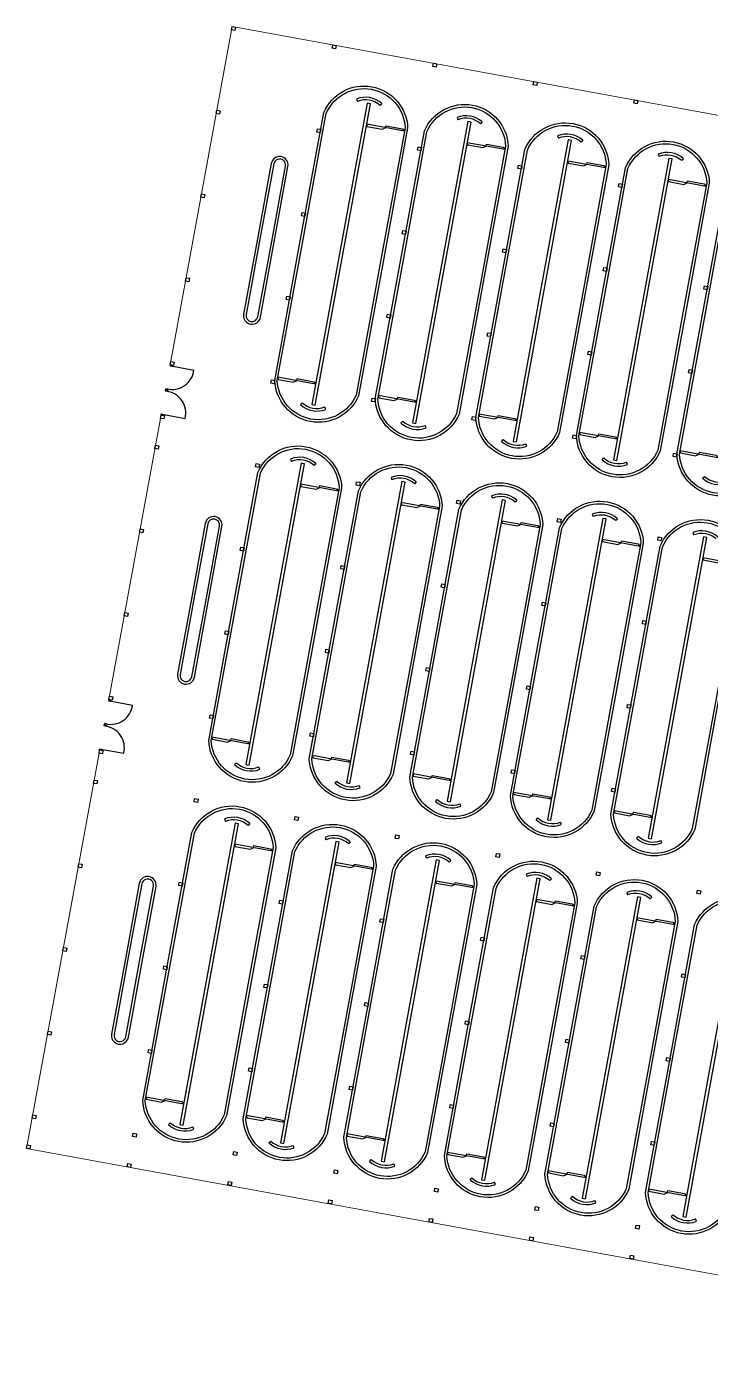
# Model space of a CAD drawing. Header units: metres. Extents: x 2572 to 5235, y 1556 to 2684.
# Drawn here: x 3386.3 to 3426.4, y 2409.4 to 2487.4 of the extents above; entities that cross this region are included whole.
import ezdxf

# ---------------------------------------------------------------- set-up
doc = ezdxf.new("R2010")
doc.units = ezdxf.units.M
doc.layers.add('VIGAS DE LOSA1', color=190, linetype='Continuous', lineweight=9)

msp = doc.modelspace()

# ---------------------------------------------------------------- linework, layer by layer
for points in [[(3398.552, 2487.349), (3398.516, 2487.152), (3398.319, 2487.188), (3398.355, 2487.385), (3398.552, 2487.349)], [(3404.454, 2486.268), (3404.418, 2486.071), (3404.221, 2486.107), (3404.257, 2486.304), (3404.454, 2486.268)], [(3410.358, 2485.2), (3410.322, 2485.003), (3410.125, 2485.039), (3410.161, 2485.236), (3410.358, 2485.2)], [(3416.26, 2484.119), (3416.224, 2483.922), (3416.027, 2483.958), (3416.063, 2484.155), (3416.26, 2484.119)], [(3405.646, 2483.127), (3405.702, 2482.988)], [(3397.651, 2482.43), (3397.615, 2482.234), (3397.418, 2482.27), (3397.454, 2482.466), (3397.651, 2482.43)], [(3404.652, 2474.032), (3403.031, 2465.179), (3403.228, 2465.143), (3406.471, 2482.848), (3406.274, 2482.884), (3404.652, 2474.032)], [(3407.13, 2482.863), (3407.029, 2482.752)], [(3422.161, 2483.037), (3422.125, 2482.841), (3421.929, 2482.877), (3421.965, 2483.074), (3422.161, 2483.037)], [(3408.463, 2481.239), (3406.25, 2481.644), (3406.263, 2481.519), (3407.16, 2481.355), (3407.357, 2481.442), (3407.378, 2481.561), (3408.356, 2481.382), (3408.463, 2481.239)], [(3410.554, 2472.951), (3408.933, 2464.098), (3409.129, 2464.062), (3412.372, 2481.767), (3412.176, 2481.803), (3410.554, 2472.951)], [(3411.548, 2482.046), (3411.604, 2481.907)], [(3413.032, 2481.782), (3412.931, 2481.671)], [(3403.553, 2481.349), (3403.517, 2481.153), (3403.32, 2481.189), (3403.356, 2481.385), (3403.553, 2481.349)], [(3417.45, 2480.965), (3417.506, 2480.826)], [(3409.457, 2480.281), (3409.421, 2480.085), (3409.224, 2480.121), (3409.26, 2480.317), (3409.457, 2480.281)], [(3414.365, 2480.158), (3412.152, 2480.563), (3412.164, 2480.438), (3413.062, 2480.274), (3413.258, 2480.361), (3413.28, 2480.48), (3414.258, 2480.301), (3414.365, 2480.158)], [(3416.456, 2471.87), (3414.834, 2463.017), (3415.031, 2462.981), (3418.274, 2480.686), (3418.077, 2480.722), (3416.456, 2471.87)], [(3418.934, 2480.701), (3418.833, 2480.59)], [(3415.359, 2479.2), (3415.323, 2479.004), (3415.126, 2479.04), (3415.162, 2479.236), (3415.359, 2479.2)], [(3420.267, 2479.077), (3418.054, 2479.482), (3418.066, 2479.357), (3418.964, 2479.193), (3419.16, 2479.28), (3419.182, 2479.399), (3420.16, 2479.22), (3420.267, 2479.077)], [(3422.358, 2470.788), (3420.736, 2461.936), (3420.933, 2461.9), (3424.176, 2479.605), (3423.979, 2479.641), (3422.358, 2470.788)], [(3423.351, 2479.884), (3423.408, 2479.745)], [(3424.836, 2479.62), (3424.735, 2479.509)], [(3421.261, 2478.119), (3421.225, 2477.923), (3421.028, 2477.959), (3421.064, 2478.155), (3421.261, 2478.119)], [(3426.169, 2477.996), (3423.956, 2478.401), (3423.968, 2478.276), (3424.866, 2478.112), (3425.062, 2478.199), (3425.084, 2478.318), (3426.062, 2478.139), (3426.169, 2477.996)], [(3396.75, 2477.512), (3396.714, 2477.316), (3396.517, 2477.352), (3396.553, 2477.548), (3396.75, 2477.512)], [(3402.652, 2476.431), (3402.616, 2476.235), (3402.419, 2476.271), (3402.455, 2476.467), (3402.652, 2476.431)], [(3408.556, 2475.363), (3408.52, 2475.166), (3408.323, 2475.202), (3408.359, 2475.399), (3408.556, 2475.363)], [(3414.458, 2474.282), (3414.422, 2474.085), (3414.225, 2474.121), (3414.261, 2474.318), (3414.458, 2474.282)], [(3420.36, 2473.201), (3420.324, 2473.004), (3420.127, 2473.04), (3420.163, 2473.237), (3420.36, 2473.201)], [(3395.849, 2472.594), (3395.813, 2472.397), (3395.617, 2472.433), (3395.653, 2472.63), (3395.849, 2472.594)], [(3401.751, 2471.513), (3401.715, 2471.316), (3401.518, 2471.352), (3401.554, 2471.549), (3401.751, 2471.513)], [(3426.262, 2472.12), (3426.226, 2471.923), (3426.029, 2471.959), (3426.065, 2472.156), (3426.262, 2472.12)], [(3407.655, 2470.445), (3407.619, 2470.248), (3407.423, 2470.284), (3407.459, 2470.481), (3407.655, 2470.445)], [(3413.557, 2469.364), (3413.521, 2469.167), (3413.324, 2469.203), (3413.36, 2469.4), (3413.557, 2469.364)], [(3419.459, 2468.283), (3419.423, 2468.086), (3419.226, 2468.122), (3419.262, 2468.319), (3419.459, 2468.283)], [(3394.838, 2467.493), (3394.716, 2467.515), (3394.705, 2467.454), (3394.827, 2467.432), (3394.838, 2467.493)], [(3394.948, 2467.676), (3394.912, 2467.479), (3394.716, 2467.515), (3394.752, 2467.712), (3394.948, 2467.676)], [(3394.766, 2467.443), (3396.11, 2467.197)], [(3403.251, 2466.379), (3401.037, 2466.784), (3401.05, 2466.659), (3401.947, 2466.495), (3402.144, 2466.582), (3402.166, 2466.7), (3403.144, 2466.521), (3403.251, 2466.379)], [(3425.361, 2467.202), (3425.325, 2467.005), (3425.128, 2467.041), (3425.164, 2467.238), (3425.361, 2467.202)], [(3394.555, 2465.948), (3394.433, 2465.97), (3394.445, 2466.04), (3394.568, 2466.017), (3394.555, 2465.948)], [(3394.58, 2466.087), (3394.458, 2466.109), (3394.445, 2466.04), (3394.568, 2466.017), (3394.58, 2466.087)], [(3400.85, 2466.595), (3400.814, 2466.398), (3400.618, 2466.434), (3400.654, 2466.631), (3400.85, 2466.595)], [(3402.358, 2465.174), (3402.46, 2465.284)], [(3406.754, 2465.527), (3406.718, 2465.33), (3406.522, 2465.366), (3406.558, 2465.563), (3406.754, 2465.527)], [(3409.152, 2465.298), (3406.939, 2465.703), (3406.952, 2465.578), (3407.849, 2465.414), (3408.046, 2465.501), (3408.068, 2465.619), (3409.046, 2465.44), (3409.152, 2465.298)], [(3394.372, 2464.528), (3394.336, 2464.332), (3394.139, 2464.368), (3394.175, 2464.564), (3394.372, 2464.528)], [(3394.297, 2464.542), (3394.175, 2464.564), (3394.186, 2464.625), (3394.309, 2464.603), (3394.297, 2464.542)], [(3394.248, 2464.614), (3395.592, 2464.368)], [(3403.839, 2464.895), (3403.784, 2465.035)], [(3412.656, 2464.446), (3412.62, 2464.249), (3412.424, 2464.285), (3412.46, 2464.482), (3412.656, 2464.446)], [(3415.054, 2464.217), (3412.841, 2464.622), (3412.854, 2464.497), (3413.751, 2464.333), (3413.948, 2464.42), (3413.969, 2464.538), (3414.947, 2464.359), (3415.054, 2464.217)], [(3408.259, 2464.093), (3408.361, 2464.203)], [(3409.741, 2463.814), (3409.686, 2463.954)], [(3414.161, 2463.012), (3414.263, 2463.122)], [(3415.643, 2462.733), (3415.588, 2462.873)], [(3418.558, 2463.365), (3418.522, 2463.168), (3418.325, 2463.204), (3418.361, 2463.401), (3418.558, 2463.365)], [(3420.956, 2463.136), (3418.743, 2463.541), (3418.755, 2463.416), (3419.653, 2463.252), (3419.849, 2463.338), (3419.871, 2463.457), (3420.849, 2463.278), (3420.956, 2463.136)], [(3394.048, 2462.758), (3394.012, 2462.561), (3393.815, 2462.597), (3393.851, 2462.794), (3394.048, 2462.758)], [(3420.063, 2461.931), (3420.165, 2462.041)], [(3424.46, 2462.284), (3424.424, 2462.087), (3424.227, 2462.123), (3424.263, 2462.32), (3424.46, 2462.284)], [(3426.858, 2462.055), (3424.645, 2462.46), (3424.657, 2462.335), (3425.555, 2462.171), (3425.751, 2462.257), (3425.773, 2462.376), (3426.751, 2462.197), (3426.858, 2462.055)], [(3400.779, 2452.883), (3399.157, 2444.031), (3399.354, 2443.995), (3402.597, 2461.7), (3402.4, 2461.736), (3400.779, 2452.883)], [(3399.949, 2461.677), (3399.913, 2461.48), (3399.717, 2461.516), (3399.753, 2461.713), (3399.949, 2461.677)], [(3401.772, 2461.979), (3401.829, 2461.84)], [(3403.256, 2461.715), (3403.155, 2461.604)], [(3421.545, 2461.652), (3421.489, 2461.792)], [(3404.59, 2460.091), (3402.376, 2460.496), (3402.389, 2460.371), (3403.286, 2460.207), (3403.483, 2460.294), (3403.505, 2460.413), (3404.483, 2460.233), (3404.59, 2460.091)], [(3406.68, 2451.802), (3405.059, 2442.95), (3405.256, 2442.914), (3408.499, 2460.619), (3408.302, 2460.655), (3406.68, 2451.802)], [(3405.854, 2460.609), (3405.818, 2460.412), (3405.621, 2460.448), (3405.657, 2460.645), (3405.854, 2460.609)], [(3407.674, 2460.898), (3407.731, 2460.759)], [(3409.158, 2460.634), (3409.057, 2460.523)], [(3425.965, 2460.85), (3426.067, 2460.96)], [(3413.576, 2459.817), (3413.632, 2459.678)], [(3410.491, 2459.01), (3408.278, 2459.415), (3408.291, 2459.29), (3409.188, 2459.126), (3409.385, 2459.213), (3409.407, 2459.332), (3410.385, 2459.152), (3410.491, 2459.01)], [(3412.582, 2450.721), (3410.961, 2441.869), (3411.157, 2441.833), (3414.401, 2459.538), (3414.204, 2459.574), (3412.582, 2450.721)], [(3411.755, 2459.528), (3411.719, 2459.331), (3411.523, 2459.367), (3411.559, 2459.564), (3411.755, 2459.528)], [(3415.06, 2459.553), (3414.959, 2459.442)], [(3416.393, 2457.929), (3414.18, 2458.334), (3414.193, 2458.209), (3415.09, 2458.045), (3415.287, 2458.132), (3415.308, 2458.251), (3416.286, 2458.071), (3416.393, 2457.929)], [(3418.484, 2449.64), (3416.863, 2440.788), (3417.059, 2440.752), (3420.302, 2458.457), (3420.106, 2458.493), (3418.484, 2449.64)], [(3417.657, 2458.447), (3417.621, 2458.25), (3417.424, 2458.286), (3417.461, 2458.483), (3417.657, 2458.447)], [(3419.478, 2458.736), (3419.534, 2458.597)], [(3420.962, 2458.472), (3420.861, 2458.361)], [(3393.147, 2457.84), (3393.111, 2457.643), (3392.914, 2457.679), (3392.95, 2457.876), (3393.147, 2457.84)], [(3424.386, 2448.559), (3422.764, 2439.707), (3422.961, 2439.671), (3426.204, 2457.376), (3426.007, 2457.412), (3424.386, 2448.559)], [(3423.559, 2457.366), (3423.523, 2457.169), (3423.326, 2457.205), (3423.362, 2457.402), (3423.559, 2457.366)], [(3425.38, 2457.655), (3425.436, 2457.516)], [(3399.049, 2456.759), (3399.012, 2456.562), (3398.816, 2456.598), (3398.852, 2456.795), (3399.049, 2456.759)], [(3422.295, 2456.848), (3420.082, 2457.253), (3420.094, 2457.128), (3420.992, 2456.964), (3421.188, 2457.051), (3421.21, 2457.169), (3422.188, 2456.99), (3422.295, 2456.848)], [(3428.197, 2455.767), (3425.984, 2456.172), (3425.996, 2456.047), (3426.894, 2455.883), (3427.09, 2455.97), (3427.112, 2456.088), (3428.09, 2455.909), (3428.197, 2455.767)], [(3404.953, 2455.69), (3404.917, 2455.494), (3404.72, 2455.53), (3404.756, 2455.727), (3404.953, 2455.69)], [(3410.855, 2454.609), (3410.818, 2454.413), (3410.622, 2454.449), (3410.658, 2454.645), (3410.855, 2454.609)], [(3416.756, 2453.528), (3416.72, 2453.332), (3416.524, 2453.368), (3416.56, 2453.564), (3416.756, 2453.528)], [(3392.246, 2452.921), (3392.21, 2452.725), (3392.013, 2452.761), (3392.049, 2452.957), (3392.246, 2452.921)], [(3422.658, 2452.447), (3422.622, 2452.251), (3422.425, 2452.287), (3422.461, 2452.483), (3422.658, 2452.447)], [(3398.148, 2451.84), (3398.112, 2451.644), (3397.915, 2451.68), (3397.951, 2451.876), (3398.148, 2451.84)], [(3404.052, 2450.772), (3404.016, 2450.576), (3403.819, 2450.612), (3403.855, 2450.808), (3404.052, 2450.772)], [(3409.954, 2449.691), (3409.918, 2449.495), (3409.721, 2449.531), (3409.757, 2449.727), (3409.954, 2449.691)], [(3391.345, 2448.003), (3391.309, 2447.806), (3391.112, 2447.843), (3391.148, 2448.039), (3391.345, 2448.003)], [(3415.855, 2448.61), (3415.819, 2448.414), (3415.623, 2448.45), (3415.659, 2448.646), (3415.855, 2448.61)], [(3391.234, 2447.82), (3391.112, 2447.843), (3391.101, 2447.781), (3391.223, 2447.759), (3391.234, 2447.82)], [(3391.162, 2447.77), (3392.507, 2447.524)], [(3421.757, 2447.529), (3421.721, 2447.332), (3421.525, 2447.369), (3421.561, 2447.565), (3421.757, 2447.529)], [(3390.977, 2446.414), (3390.855, 2446.437), (3390.842, 2446.367), (3390.964, 2446.345), (3390.977, 2446.414)], [(3397.247, 2446.922), (3397.211, 2446.725), (3397.014, 2446.761), (3397.05, 2446.958), (3397.247, 2446.922)], [(3390.951, 2446.275), (3390.829, 2446.297), (3390.842, 2446.367), (3390.964, 2446.345), (3390.951, 2446.275)], [(3403.151, 2445.854), (3403.115, 2445.657), (3402.918, 2445.693), (3402.954, 2445.89), (3403.151, 2445.854)], [(3390.768, 2444.856), (3390.732, 2444.659), (3390.536, 2444.695), (3390.572, 2444.892), (3390.768, 2444.856)], [(3390.694, 2444.869), (3390.572, 2444.892), (3390.583, 2444.953), (3390.705, 2444.93), (3390.694, 2444.869)], [(3390.644, 2444.942), (3391.989, 2444.695)], [(3399.377, 2445.231), (3397.164, 2445.636), (3397.176, 2445.511), (3398.074, 2445.347), (3398.27, 2445.433), (3398.292, 2445.552), (3399.27, 2445.373), (3399.377, 2445.231)], [(3398.484, 2444.026), (3398.586, 2444.136)], [(3405.279, 2444.15), (3403.066, 2444.555), (3403.078, 2444.43), (3403.976, 2444.266), (3404.172, 2444.352), (3404.194, 2444.471), (3405.172, 2444.292), (3405.279, 2444.15)], [(3409.053, 2444.773), (3409.017, 2444.576), (3408.82, 2444.612), (3408.856, 2444.809), (3409.053, 2444.773)], [(3399.965, 2443.747), (3399.91, 2443.887)], [(3411.181, 2443.069), (3408.967, 2443.474), (3408.98, 2443.349), (3409.877, 2443.185), (3410.074, 2443.271), (3410.096, 2443.39), (3411.074, 2443.211), (3411.181, 2443.069)], [(3414.955, 2443.692), (3414.919, 2443.495), (3414.722, 2443.531), (3414.758, 2443.728), (3414.955, 2443.692)], [(3390.444, 2443.085), (3390.408, 2442.888), (3390.211, 2442.924), (3390.247, 2443.121), (3390.444, 2443.085)], [(3404.386, 2442.945), (3404.488, 2443.055)], [(3405.867, 2442.666), (3405.812, 2442.806)], [(3420.856, 2442.611), (3420.82, 2442.414), (3420.624, 2442.45), (3420.66, 2442.647), (3420.856, 2442.611)], [(3396.346, 2442.004), (3396.31, 2441.807), (3396.113, 2441.843), (3396.149, 2442.04), (3396.346, 2442.004)], [(3410.288, 2441.864), (3410.39, 2441.974)], [(3417.082, 2441.988), (3414.869, 2442.393), (3414.882, 2442.268), (3415.779, 2442.103), (3415.976, 2442.19), (3415.998, 2442.309), (3416.975, 2442.13), (3417.082, 2441.988)], [(3402.25, 2440.936), (3402.214, 2440.739), (3402.017, 2440.775), (3402.053, 2440.972), (3402.25, 2440.936)], [(3411.769, 2441.585), (3411.714, 2441.725)], [(3422.984, 2440.907), (3420.771, 2441.312), (3420.784, 2441.187), (3421.681, 2441.022), (3421.878, 2441.109), (3421.899, 2441.228), (3422.877, 2441.049), (3422.984, 2440.907)], [(3396.905, 2431.735), (3395.283, 2422.883), (3395.48, 2422.846), (3398.723, 2440.552), (3398.527, 2440.588), (3396.905, 2431.735)], [(3397.899, 2440.831), (3397.955, 2440.692)], [(3399.383, 2440.566), (3399.282, 2440.456)], [(3416.189, 2440.783), (3416.291, 2440.893)], [(3417.671, 2440.504), (3417.616, 2440.644)], [(3402.807, 2430.654), (3401.185, 2421.801), (3401.382, 2421.765), (3404.625, 2439.471), (3404.428, 2439.507), (3402.807, 2430.654)], [(3403.8, 2439.75), (3403.857, 2439.611)], [(3405.285, 2439.485), (3405.184, 2439.375)], [(3408.152, 2439.855), (3408.116, 2439.658), (3407.919, 2439.694), (3407.955, 2439.891), (3408.152, 2439.855)], [(3422.091, 2439.702), (3422.193, 2439.812)], [(3423.573, 2439.423), (3423.518, 2439.563)], [(3400.716, 2438.943), (3398.503, 2439.348), (3398.515, 2439.223), (3399.413, 2439.059), (3399.609, 2439.145), (3399.631, 2439.264), (3400.609, 2439.085), (3400.716, 2438.943)], [(3409.702, 2438.669), (3409.759, 2438.53)], [(3414.054, 2438.774), (3414.018, 2438.577), (3413.821, 2438.613), (3413.857, 2438.81), (3414.054, 2438.774)], [(3389.543, 2438.167), (3389.507, 2437.97), (3389.311, 2438.006), (3389.347, 2438.203), (3389.543, 2438.167)], [(3406.618, 2437.862), (3404.405, 2438.267), (3404.417, 2438.142), (3405.315, 2437.978), (3405.511, 2438.064), (3405.533, 2438.183), (3406.511, 2438.004), (3406.618, 2437.862)], [(3408.709, 2429.573), (3407.087, 2420.72), (3407.284, 2420.684), (3410.527, 2438.39), (3410.33, 2438.426), (3408.709, 2429.573)], [(3411.186, 2438.404), (3411.085, 2438.294)], [(3395.445, 2437.086), (3395.409, 2436.889), (3395.212, 2436.925), (3395.249, 2437.122), (3395.445, 2437.086)], [(3412.52, 2436.781), (3410.306, 2437.186), (3410.319, 2437.061), (3411.216, 2436.897), (3411.413, 2436.983), (3411.435, 2437.102), (3412.413, 2436.923), (3412.52, 2436.781)], [(3414.61, 2428.492), (3412.989, 2419.639), (3413.186, 2419.603), (3416.429, 2437.309), (3416.232, 2437.345), (3414.61, 2428.492)], [(3415.604, 2437.588), (3415.661, 2437.449)], [(3417.088, 2437.323), (3416.987, 2437.212)], [(3419.956, 2437.693), (3419.92, 2437.496), (3419.723, 2437.532), (3419.759, 2437.729), (3419.956, 2437.693)], [(3421.506, 2436.507), (3421.562, 2436.368)], [(3425.857, 2436.612), (3425.821, 2436.415), (3425.625, 2436.451), (3425.661, 2436.648), (3425.857, 2436.612)], [(3401.349, 2436.018), (3401.313, 2435.821), (3401.117, 2435.857), (3401.153, 2436.054), (3401.349, 2436.018)], [(3418.421, 2435.7), (3416.208, 2436.105), (3416.221, 2435.98), (3417.118, 2435.816), (3417.315, 2435.902), (3417.337, 2436.021), (3418.315, 2435.842), (3418.421, 2435.7)], [(3420.512, 2427.411), (3418.891, 2418.558), (3419.087, 2418.522), (3422.33, 2436.228), (3422.134, 2436.264), (3420.512, 2427.411)], [(3422.99, 2436.242), (3422.889, 2436.131)], [(3407.251, 2434.937), (3407.215, 2434.74), (3407.018, 2434.776), (3407.055, 2434.973), (3407.251, 2434.937)], [(3424.323, 2434.619), (3422.11, 2435.024), (3422.123, 2434.899), (3423.02, 2434.735), (3423.217, 2434.821), (3423.238, 2434.94), (3424.216, 2434.761), (3424.323, 2434.619)], [(3426.414, 2426.33), (3424.793, 2417.477), (3424.989, 2417.441), (3428.232, 2435.147), (3428.036, 2435.183), (3426.414, 2426.33)], [(3388.643, 2433.249), (3388.607, 2433.052), (3388.41, 2433.088), (3388.446, 2433.285), (3388.643, 2433.249)], [(3413.153, 2433.856), (3413.117, 2433.659), (3412.92, 2433.695), (3412.956, 2433.892), (3413.153, 2433.856)], [(3419.055, 2432.775), (3419.019, 2432.578), (3418.822, 2432.614), (3418.858, 2432.811), (3419.055, 2432.775)], [(3394.544, 2432.168), (3394.508, 2431.971), (3394.312, 2432.007), (3394.348, 2432.204), (3394.544, 2432.168)], [(3424.957, 2431.694), (3424.921, 2431.497), (3424.724, 2431.533), (3424.76, 2431.73), (3424.957, 2431.694)], [(3400.449, 2431.1), (3400.413, 2430.903), (3400.216, 2430.939), (3400.252, 2431.136), (3400.449, 2431.1)], [(3406.35, 2430.019), (3406.314, 2429.822), (3406.118, 2429.858), (3406.154, 2430.055), (3406.35, 2430.019)], [(3412.252, 2428.938), (3412.216, 2428.741), (3412.019, 2428.777), (3412.055, 2428.974), (3412.252, 2428.938)], [(3387.742, 2428.33), (3387.706, 2428.134), (3387.509, 2428.17), (3387.545, 2428.367), (3387.742, 2428.33)], [(3418.154, 2427.856), (3418.118, 2427.66), (3417.921, 2427.696), (3417.957, 2427.893), (3418.154, 2427.856)], [(3393.643, 2427.249), (3393.607, 2427.053), (3393.411, 2427.089), (3393.447, 2427.285), (3393.643, 2427.249)], [(3399.548, 2426.181), (3399.512, 2425.985), (3399.315, 2426.021), (3399.351, 2426.217), (3399.548, 2426.181)], [(3424.056, 2426.775), (3424.02, 2426.579), (3423.823, 2426.615), (3423.859, 2426.811), (3424.056, 2426.775)], [(3405.449, 2425.1), (3405.413, 2424.904), (3405.217, 2424.94), (3405.253, 2425.136), (3405.449, 2425.1)], [(3395.503, 2424.083), (3393.29, 2424.488), (3393.303, 2424.363), (3394.2, 2424.198), (3394.397, 2424.285), (3394.418, 2424.404), (3395.396, 2424.225), (3395.503, 2424.083)], [(3411.351, 2424.019), (3411.315, 2423.823), (3411.118, 2423.859), (3411.155, 2424.055), (3411.351, 2424.019)], [(3386.841, 2423.412), (3386.805, 2423.216), (3386.608, 2423.252), (3386.644, 2423.448), (3386.841, 2423.412)], [(3401.405, 2423.002), (3399.192, 2423.407), (3399.204, 2423.282), (3400.102, 2423.117), (3400.298, 2423.204), (3400.32, 2423.323), (3401.298, 2423.144), (3401.405, 2423.002)], [(3392.743, 2422.331), (3392.707, 2422.135), (3392.51, 2422.171), (3392.546, 2422.367), (3392.743, 2422.331)], [(3394.61, 2422.878), (3394.712, 2422.988)], [(3396.092, 2422.599), (3396.037, 2422.739)], [(3407.307, 2421.921), (3405.094, 2422.326), (3405.106, 2422.201), (3406.004, 2422.036), (3406.2, 2422.123), (3406.222, 2422.242), (3407.2, 2422.063), (3407.307, 2421.921)], [(3417.253, 2422.938), (3417.217, 2422.742), (3417.02, 2422.778), (3417.056, 2422.974), (3417.253, 2422.938)], [(3386.516, 2421.642), (3386.48, 2421.445), (3386.284, 2421.481), (3386.32, 2421.678), (3386.516, 2421.642)], [(3400.512, 2421.797), (3400.614, 2421.907)], [(3401.994, 2421.518), (3401.938, 2421.658)], [(3423.155, 2421.857), (3423.119, 2421.661), (3422.922, 2421.697), (3422.958, 2421.893), (3423.155, 2421.857)], [(3398.647, 2421.263), (3398.611, 2421.066), (3398.414, 2421.103), (3398.45, 2421.299), (3398.647, 2421.263)], [(3406.414, 2420.716), (3406.516, 2420.826)], [(3413.209, 2420.839), (3410.996, 2421.245), (3411.008, 2421.12), (3411.905, 2420.955), (3412.102, 2421.042), (3412.124, 2421.161), (3413.102, 2420.982), (3413.209, 2420.839)], [(3392.418, 2420.561), (3392.382, 2420.364), (3392.185, 2420.4), (3392.222, 2420.597), (3392.418, 2420.561)], [(3404.549, 2420.182), (3404.513, 2419.985), (3404.316, 2420.022), (3404.352, 2420.218), (3404.549, 2420.182)], [(3407.895, 2420.437), (3407.84, 2420.577)], [(3419.111, 2419.758), (3416.897, 2420.164), (3416.91, 2420.039), (3417.807, 2419.874), (3418.004, 2419.961), (3418.026, 2420.08), (3419.004, 2419.901), (3419.111, 2419.758)], [(3398.322, 2419.493), (3398.286, 2419.296), (3398.09, 2419.332), (3398.126, 2419.529), (3398.322, 2419.493)], [(3410.45, 2419.101), (3410.414, 2418.904), (3410.218, 2418.94), (3410.254, 2419.137), (3410.45, 2419.101)], [(3412.316, 2419.635), (3412.418, 2419.745)], [(3413.797, 2419.356), (3413.742, 2419.496)], [(3404.224, 2418.412), (3404.188, 2418.215), (3403.991, 2418.251), (3404.028, 2418.448), (3404.224, 2418.412)], [(3418.217, 2418.554), (3418.32, 2418.664)], [(3419.699, 2418.275), (3419.644, 2418.415)], [(3425.012, 2418.677), (3422.799, 2419.083), (3422.812, 2418.958), (3423.709, 2418.793), (3423.906, 2418.88), (3423.928, 2418.999), (3424.905, 2418.82), (3425.012, 2418.677)], [(3416.352, 2418.02), (3416.316, 2417.823), (3416.119, 2417.859), (3416.155, 2418.056), (3416.352, 2418.02)], [(3424.119, 2417.473), (3424.221, 2417.583)], [(3410.126, 2417.331), (3410.09, 2417.134), (3409.893, 2417.17), (3409.929, 2417.367), (3410.126, 2417.331)], [(3422.254, 2416.939), (3422.218, 2416.742), (3422.021, 2416.778), (3422.057, 2416.975), (3422.254, 2416.939)], [(3425.601, 2417.194), (3425.546, 2417.334)], [(3416.028, 2416.25), (3415.992, 2416.053), (3415.795, 2416.089), (3415.831, 2416.286), (3416.028, 2416.25)], [(3421.93, 2415.169), (3421.894, 2414.972), (3421.697, 2415.008), (3421.733, 2415.205), (3421.93, 2415.169)]]:
    msp.add_lwpolyline(points)
for points in [[(3407.21, 2473.563), (3405.768, 2465.694, -0.8), (3400.85, 2466.595), (3402.292, 2474.464), (3403.733, 2482.333, -0.8), (3408.651, 2481.432), (3407.21, 2473.563)], [(3413.112, 2472.482), (3411.67, 2464.613, -0.8), (3406.752, 2465.514), (3408.193, 2473.383), (3409.635, 2481.252, -0.8), (3414.553, 2480.351), (3413.112, 2472.482)], [(3419.013, 2471.401), (3417.572, 2463.532, -0.8), (3412.654, 2464.433), (3414.095, 2472.302), (3415.537, 2480.171, -0.8), (3420.455, 2479.27), (3419.013, 2471.401)], [(3424.915, 2470.32), (3423.474, 2462.451, -0.8), (3418.556, 2463.352), (3419.997, 2471.221), (3421.438, 2479.09, -0.8), (3426.357, 2478.189), (3424.915, 2470.32)], [(3399.833, 2474.914), (3399.022, 2470.488, 1), (3400.005, 2470.308), (3400.816, 2474.734), (3401.627, 2479.161, 1), (3400.643, 2479.341), (3399.833, 2474.914)], [(3430.817, 2469.239), (3429.376, 2461.37, -0.8), (3424.457, 2462.271), (3425.899, 2470.14), (3427.34, 2478.009, -0.8), (3432.258, 2477.108), (3430.817, 2469.239)], [(3403.336, 2452.415), (3401.895, 2444.546, -0.8), (3396.977, 2445.447), (3398.418, 2453.316), (3399.859, 2461.185, -0.8), (3404.777, 2460.284), (3403.336, 2452.415)], [(3409.238, 2451.334), (3407.797, 2443.465, -0.8), (3402.878, 2444.366), (3404.32, 2452.235), (3405.761, 2460.104, -0.8), (3410.679, 2459.203), (3409.238, 2451.334)], [(3415.14, 2450.253), (3413.698, 2442.384, -0.8), (3408.78, 2443.285), (3410.222, 2451.154), (3411.663, 2459.023, -0.8), (3416.581, 2458.122), (3415.14, 2450.253)], [(3421.042, 2449.172), (3419.6, 2441.303, -0.8), (3414.682, 2442.204), (3416.123, 2450.073), (3417.565, 2457.942, -0.8), (3422.483, 2457.041), (3421.042, 2449.172)], [(3395.959, 2453.766), (3395.148, 2449.34, 1), (3396.132, 2449.16), (3396.942, 2453.586), (3397.753, 2458.012, 1), (3396.77, 2458.193), (3395.959, 2453.766)], [(3426.943, 2448.091), (3425.502, 2440.222, -0.8), (3420.584, 2441.123), (3422.025, 2448.992), (3423.467, 2456.861, -0.8), (3428.385, 2455.96), (3426.943, 2448.091)], [(3399.462, 2431.267), (3398.021, 2423.398, -0.8), (3393.103, 2424.299), (3394.544, 2432.168), (3395.986, 2440.037, -0.8), (3400.904, 2439.136), (3399.462, 2431.267)], [(3405.364, 2430.186), (3403.923, 2422.317, -0.8), (3399.005, 2423.218), (3400.446, 2431.087), (3401.887, 2438.956, -0.8), (3406.806, 2438.055), (3405.364, 2430.186)], [(3411.266, 2429.105), (3409.825, 2421.236, -0.8), (3404.907, 2422.137), (3406.348, 2430.006), (3407.789, 2437.875, -0.8), (3412.707, 2436.974), (3411.266, 2429.105)], [(3417.168, 2428.024), (3415.727, 2420.155, -0.8), (3410.808, 2421.055), (3412.25, 2428.925), (3413.691, 2436.794, -0.8), (3418.609, 2435.893), (3417.168, 2428.024)], [(3392.085, 2432.618), (3391.274, 2428.192, 1), (3392.258, 2428.012), (3393.069, 2432.438), (3393.88, 2436.864, 1), (3392.896, 2437.044), (3392.085, 2432.618)], [(3423.07, 2426.943), (3421.628, 2419.074, -0.8), (3416.71, 2419.974), (3418.152, 2427.844), (3419.593, 2435.713, -0.8), (3424.511, 2434.812), (3423.07, 2426.943)], [(3428.971, 2425.862), (3427.53, 2417.993, -0.8), (3422.612, 2418.893), (3424.053, 2426.763), (3425.495, 2434.632, -0.8), (3430.413, 2433.731), (3428.971, 2425.862)]]:
    msp.add_lwpolyline(points, format="xyb")
for points in [[(3407.062, 2473.59), (3405.624, 2465.738, -0.794435), (3401.001, 2466.585), (3402.439, 2474.437), (3403.877, 2482.289, -0.794435), (3408.501, 2481.443)], [(3412.964, 2472.509), (3411.526, 2464.657, -0.794435), (3406.903, 2465.503), (3408.341, 2473.356), (3409.779, 2481.208, -0.794435), (3414.402, 2480.362)], [(3418.866, 2471.428), (3417.428, 2463.576, -0.794435), (3412.804, 2464.422), (3414.243, 2472.275), (3415.681, 2480.127, -0.794435), (3420.304, 2479.281)], [(3424.768, 2470.347), (3423.329, 2462.495, -0.794435), (3418.706, 2463.341), (3420.145, 2471.194), (3421.583, 2479.046, -0.794435), (3426.206, 2478.2)], [(3399.98, 2474.887), (3399.169, 2470.461, 1), (3399.858, 2470.335), (3400.669, 2474.761), (3401.479, 2479.188, 1), (3400.791, 2479.314)], [(3430.669, 2469.266), (3429.231, 2461.414, -0.794435), (3424.608, 2462.26), (3426.046, 2470.113), (3427.485, 2477.965, -0.794435), (3432.108, 2477.118)], [(3403.189, 2452.442), (3401.75, 2444.59, -0.794435), (3397.127, 2445.436), (3398.565, 2453.289), (3400.004, 2461.141, -0.794435), (3404.627, 2460.294)], [(3409.09, 2451.361), (3407.652, 2443.509, -0.794435), (3403.029, 2444.355), (3404.467, 2452.208), (3405.906, 2460.06, -0.794435), (3410.529, 2459.213)], [(3414.992, 2450.28), (3413.554, 2442.427, -0.794435), (3408.931, 2443.274), (3410.369, 2451.127), (3411.807, 2458.979, -0.794435), (3416.43, 2458.132)], [(3420.894, 2449.199), (3419.456, 2441.346, -0.794435), (3414.833, 2442.193), (3416.271, 2450.046), (3417.709, 2457.898, -0.794435), (3422.332, 2457.051)], [(3396.106, 2453.739), (3395.296, 2449.313, 1), (3395.984, 2449.187), (3396.795, 2453.613), (3397.606, 2458.039, 1), (3396.917, 2458.166)], [(3426.796, 2448.118), (3425.357, 2440.265, -0.794435), (3420.734, 2441.112), (3422.173, 2448.965), (3423.611, 2456.817, -0.794435), (3428.234, 2455.97)], [(3399.315, 2431.294), (3397.877, 2423.441, -0.794435), (3393.253, 2424.288), (3394.692, 2432.141), (3396.13, 2439.993, -0.794435), (3400.753, 2439.146)], [(3405.217, 2430.213), (3403.778, 2422.36, -0.794435), (3399.155, 2423.207), (3400.594, 2431.06), (3402.032, 2438.912, -0.794435), (3406.655, 2438.065)], [(3411.119, 2429.132), (3409.68, 2421.279, -0.794435), (3405.057, 2422.126), (3406.495, 2429.979), (3407.934, 2437.831, -0.794435), (3412.557, 2436.984)], [(3417.02, 2428.051), (3415.582, 2420.198, -0.794435), (3410.959, 2421.045), (3412.397, 2428.898), (3413.836, 2436.75, -0.794435), (3418.459, 2435.903)], [(3392.233, 2432.591), (3391.422, 2428.165, 1), (3392.11, 2428.039), (3392.921, 2432.465), (3393.732, 2436.891, 1), (3393.043, 2437.017)], [(3422.922, 2426.97), (3421.484, 2419.117, -0.794435), (3416.861, 2419.964), (3418.299, 2427.817), (3419.737, 2435.669, -0.794435), (3424.36, 2434.822)], [(3428.824, 2425.889), (3427.386, 2418.036, -0.794435), (3422.763, 2418.883), (3424.201, 2426.735), (3425.639, 2434.588, -0.794435), (3430.262, 2433.741)]]:
    msp.add_lwpolyline(points, format="xyb", close=True)
for centre, radius, start, end in [((3406.178, 2481.818), 1.413, 47.66593, 112.12996), ((3406.178, 2481.818), 1.263, 47.66593, 112.12996), ((3412.08, 2480.737), 1.413, 47.66593, 112.12996), ((3412.08, 2480.737), 1.263, 47.66593, 112.12996), ((3417.982, 2479.656), 1.413, 47.66593, 112.12996), ((3417.982, 2479.656), 1.263, 47.66593, 112.12996), ((3423.884, 2478.575), 1.413, 47.66593, 112.12996), ((3423.884, 2478.575), 1.263, 47.66593, 112.12996), ((3394.823, 2467.359), 1.297, 256.44956, 352.79105), ((3394.331, 2464.672), 1.297, 346.44956, 82.79105), ((3403.319, 2466.21), 1.413, 227.11064, 291.57467), ((3403.319, 2466.21), 1.263, 227.11064, 291.57467), ((3409.221, 2465.129), 1.413, 227.11064, 291.57467), ((3409.221, 2465.129), 1.263, 227.11064, 291.57467), ((3415.123, 2464.048), 1.413, 227.11064, 291.57467), ((3415.123, 2464.048), 1.263, 227.11064, 291.57467), ((3402.305, 2460.67), 1.413, 47.66593, 112.12996), ((3421.025, 2462.967), 1.263, 227.11064, 291.57467), ((3402.305, 2460.67), 1.263, 47.66593, 112.12996), ((3421.025, 2462.967), 1.413, 227.11064, 291.57467), ((3408.207, 2459.589), 1.413, 47.66593, 112.12996), ((3408.207, 2459.589), 1.263, 47.66593, 112.12996), ((3426.927, 2461.886), 1.413, 227.11064, 291.57467), ((3426.927, 2461.886), 1.263, 227.11064, 291.57467), ((3414.108, 2458.508), 1.413, 47.66593, 112.12996), ((3414.108, 2458.508), 1.263, 47.66593, 112.12996), ((3420.01, 2457.427), 1.413, 47.66593, 112.12996), ((3420.01, 2457.427), 1.263, 47.66593, 112.12996), ((3425.912, 2456.346), 1.413, 47.66593, 112.12996), ((3425.912, 2456.346), 1.263, 47.66593, 112.12996), ((3391.22, 2447.687), 1.297, 256.44956, 352.79105), ((3390.728, 2444.999), 1.297, 346.44956, 82.79105), ((3399.446, 2445.062), 1.263, 227.11064, 291.57467), ((3399.446, 2445.062), 1.413, 227.11064, 291.57467), ((3405.348, 2443.98), 1.413, 227.11064, 291.57467), ((3405.348, 2443.98), 1.263, 227.11064, 291.57467), ((3411.249, 2442.899), 1.413, 227.11064, 291.57467), ((3411.249, 2442.899), 1.263, 227.11064, 291.57467), ((3398.431, 2439.522), 1.413, 47.66593, 112.12996), ((3398.431, 2439.522), 1.263, 47.66593, 112.12996), ((3417.151, 2441.818), 1.413, 227.11064, 291.57467), ((3417.151, 2441.818), 1.263, 227.11064, 291.57467), ((3404.333, 2438.441), 1.413, 47.66593, 112.12996), ((3404.333, 2438.441), 1.263, 47.66593, 112.12996), ((3423.053, 2440.737), 1.413, 227.11064, 291.57467), ((3423.053, 2440.737), 1.263, 227.11064, 291.57467), ((3410.235, 2437.36), 1.413, 47.66593, 112.12996), ((3410.235, 2437.36), 1.263, 47.66593, 112.12996), ((3416.136, 2436.279), 1.413, 47.66593, 112.12996), ((3416.136, 2436.279), 1.263, 47.66593, 112.12996), ((3422.038, 2435.198), 1.413, 47.66593, 112.12996), ((3422.038, 2435.198), 1.263, 47.66593, 112.12996), ((3395.572, 2423.913), 1.413, 227.11064, 291.57467), ((3395.572, 2423.913), 1.263, 227.11064, 291.57467), ((3401.474, 2422.832), 1.413, 227.11064, 291.57467), ((3401.474, 2422.832), 1.263, 227.11064, 291.57467), ((3407.376, 2421.751), 1.413, 227.11064, 291.57467), ((3407.376, 2421.751), 1.263, 227.11064, 291.57467), ((3413.278, 2420.67), 1.413, 227.11064, 291.57467), ((3413.278, 2420.67), 1.263, 227.11064, 291.57467), ((3419.179, 2419.589), 1.413, 227.11064, 291.57467), ((3419.179, 2419.589), 1.263, 227.11064, 291.57467), ((3425.081, 2418.508), 1.263, 227.11064, 291.57467), ((3425.081, 2418.508), 1.413, 227.11064, 291.57467)]:
    msp.add_arc(centre, radius, start, end)
at = {"layer": 'VIGAS DE LOSA1', "color": 2, "linetype": 'Continuous', "lineweight": 9}
for p, q in [((3398.355, 2487.385), (3464.455, 2475.277)), ((3386.284, 2421.481), (3390.536, 2444.695)), ((3452.384, 2409.374), (3386.284, 2421.481))]:
    msp.add_line(p, q, dxfattribs=at)
at = {"layer": 'VIGAS DE LOSA1', "color": 2, "linetype": 'Continuous', "lineweight": 9, "flags": 128}
for points in [[(3398.355, 2487.385), (3394.716, 2467.515)], [(3394.139, 2464.368), (3391.112, 2447.843)]]:
    msp.add_lwpolyline(points, dxfattribs=at)

doc.saveas('drawing.dxf')
